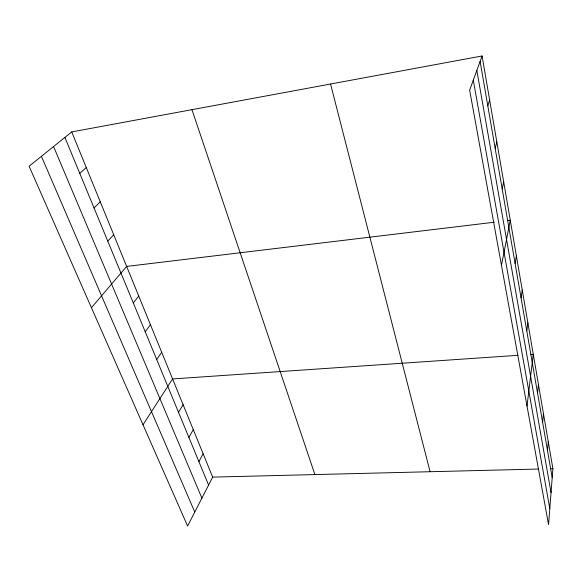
<?xml version="1.0" encoding="UTF-8"?>
<svg xmlns="http://www.w3.org/2000/svg" width="582" height="582" viewBox="0 0 582 582"><rect width="100%" height="100%" fill="white"/><g stroke="black" fill="none" stroke-linecap="round" stroke-linejoin="round"><path stroke-width="0.87" d="M482.078 55.974L552.9 468.677L548.557 524.673L469.652 90.159L482.078 55.974L71.731 131.918L29.1 166.234L187.608 526.026L212.67 477.116L71.731 131.918M547.495 450.555L548.266 441.673M542.613 422.357L543.457 413.642M537.542 393.054L538.459 384.535M527.016 406.025L533.265 354.271L530.58 354.453M526.775 330.867L527.867 322.799M521.05 297.839L522.243 290.032M515.092 263.406L516.387 255.891M501.466 265.341L510.276 220.294L507.599 220.614M502.171 188.808L503.706 181.991M495.166 148.323L496.824 141.921M487.818 105.895L489.629 99.959M198.898 461.606L203.14 453.764M188.874 437.358L193.289 429.64M178.514 412.289L183.112 404.708M143.012 424.795L172.585 378.933L518.045 355.311M156.704 359.523L161.694 352.263M145.216 331.733L150.425 324.654M133.307 302.938L138.749 296.056M91.432 307.711L126.65 266.418L494.22 222.229M107.765 241.137L113.708 234.721M94.037 207.934L100.264 201.794M79.756 173.392L86.281 167.551M212.67 477.116L538.357 469.041M550.172 468.743L552.9 468.677M41.417 156.318L194.774 512.051M53.573 146.533L201.903 498.134M64.893 137.425L208.596 485.068M191.958 109.671L314.891 474.585M330.554 84.019L430.091 471.726M473.282 80.178L549.808 508.566M476.833 70.407L551.045 492.612M480.106 61.394L552.202 477.713"/></g></svg>
